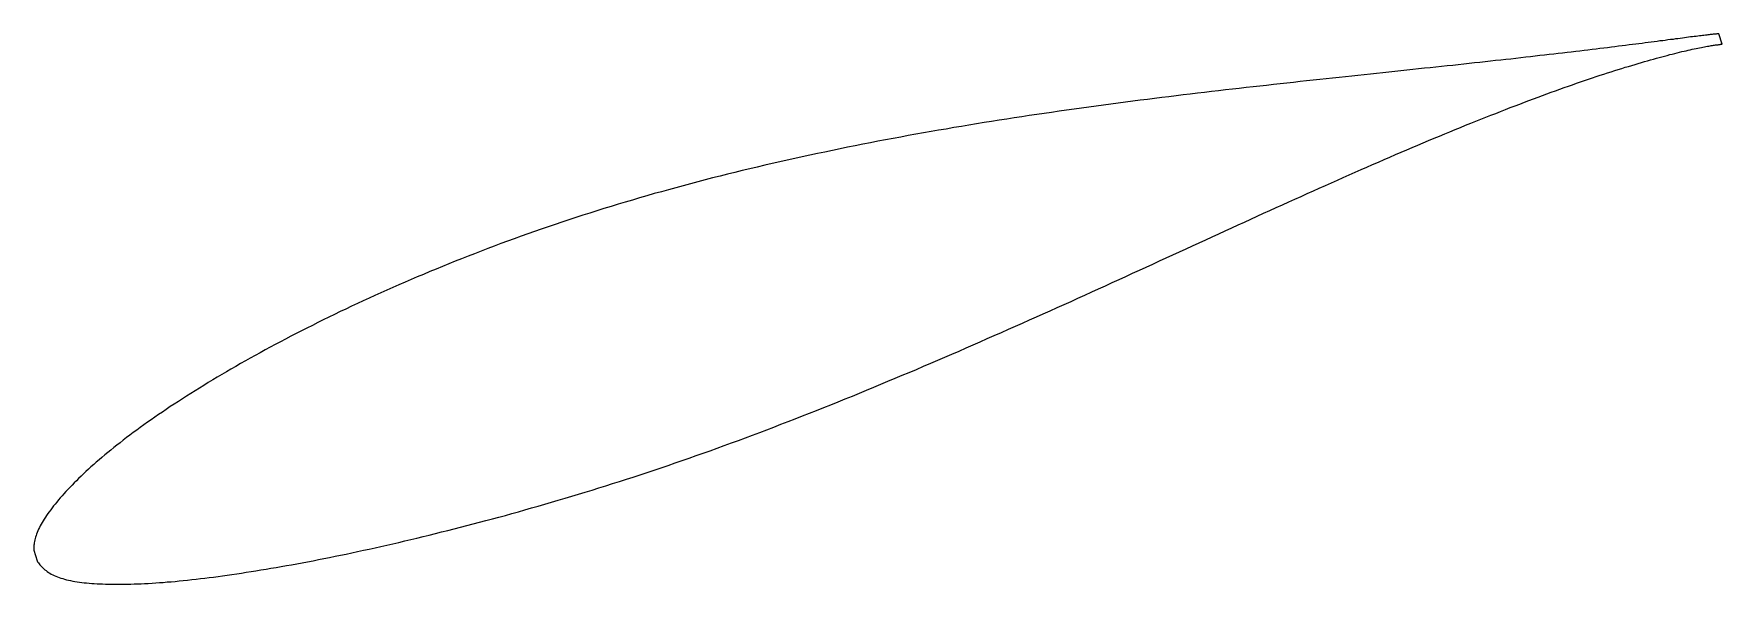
# Model space of a CAD drawing. Header units: metres. Extents: x -45 to 91, y -16 to 28.
import ezdxf

# ---------------------------------------------------------------- set-up
doc = ezdxf.new("R2010")
doc.units = ezdxf.units.M

msp = doc.modelspace()

# ---------------------------------------------------------------- linework, layer by layer
msp.add_lwpolyline([(90.63, 28.41), (90.63, 28.41), (90.62, 28.41), (90.61, 28.41), (90.59, 28.41), (90.57, 28.41), (90.53, 28.4), (90.5, 28.4), (90.46, 28.4), (90.41, 28.39), (90.36, 28.39), (90.3, 28.38), (90.24, 28.38), (90.17, 28.37), (90.1, 28.36), (90.02, 28.35), (89.93, 28.34), (89.84, 28.33), (89.75, 28.32), (89.65, 28.31), (89.54, 28.3), (89.43, 28.28), (89.31, 28.27), (89.19, 28.25), (89.07, 28.24), (88.93, 28.22), (88.8, 28.2), (88.65, 28.19), (88.51, 28.17), (88.35, 28.15), (88.19, 28.13), (88.03, 28.1), (87.86, 28.08), (87.69, 28.06), (87.51, 28.04), (87.32, 28.01), (87.13, 27.99), (86.94, 27.96), (86.74, 27.94), (86.53, 27.91), (86.32, 27.88), (86.11, 27.85), (85.89, 27.83), (85.66, 27.8), (85.43, 27.77), (85.19, 27.74), (84.95, 27.7), (84.71, 27.67), (84.46, 27.64), (84.2, 27.61), (83.94, 27.57), (83.67, 27.54), (83.4, 27.51), (83.13, 27.47), (82.85, 27.44), (82.56, 27.4), (82.27, 27.37), (81.98, 27.33), (81.68, 27.29), (81.37, 27.25), (81.06, 27.22), (80.75, 27.18), (80.43, 27.14), (80.1, 27.1), (79.78, 27.06), (79.44, 27.02), (79.11, 26.98), (78.76, 26.94), (78.42, 26.9), (78.06, 26.86), (77.71, 26.82), (77.35, 26.78), (76.98, 26.73), (76.61, 26.69), (76.24, 26.65), (75.86, 26.6), (75.48, 26.56), (75.09, 26.52), (74.7, 26.47), (74.3, 26.43), (73.9, 26.38), (73.5, 26.34), (73.09, 26.29), (72.67, 26.25), (72.26, 26.2), (71.84, 26.16), (71.41, 26.11), (70.98, 26.06), (70.55, 26.02), (70.11, 25.97), (69.67, 25.92), (69.23, 25.87), (68.78, 25.82), (68.32, 25.78), (67.87, 25.73), (67.41, 25.68), (66.94, 25.63), (66.48, 25.58), (66, 25.53), (65.53, 25.48), (65.05, 25.43), (64.57, 25.37), (64.08, 25.32), (63.59, 25.27), (63.1, 25.22), (62.61, 25.17), (62.11, 25.11), (61.6, 25.06), (61.1, 25.01), (60.59, 24.95), (60.08, 24.9), (59.56, 24.84), (59.05, 24.79), (58.52, 24.73), (58, 24.67), (57.47, 24.62), (56.94, 24.56), (56.41, 24.5), (55.88, 24.44), (55.34, 24.38), (54.8, 24.32), (54.25, 24.26), (53.71, 24.2), (53.16, 24.14), (52.61, 24.08), (52.05, 24.02), (51.5, 23.95), (50.94, 23.89), (50.38, 23.82), (49.82, 23.76), (49.25, 23.69), (48.68, 23.62), (48.11, 23.56), (47.54, 23.49), (46.97, 23.42), (46.39, 23.35), (45.82, 23.28), (45.24, 23.2), (44.66, 23.13), (44.07, 23.06), (43.49, 22.98), (42.9, 22.91), (42.31, 22.83), (41.73, 22.75), (41.14, 22.67), (40.54, 22.59), (39.95, 22.51), (39.35, 22.43), (38.76, 22.35), (38.16, 22.26), (37.56, 22.18), (36.96, 22.09), (36.36, 22), (35.76, 21.92), (35.16, 21.83), (34.56, 21.73), (33.95, 21.64), (33.35, 21.55), (32.74, 21.45), (32.13, 21.36), (31.53, 21.26), (30.92, 21.16), (30.31, 21.06), (29.7, 20.96), (29.09, 20.86), (28.48, 20.75), (27.87, 20.65), (27.26, 20.54), (26.65, 20.43), (26.04, 20.33), (25.43, 20.22), (24.82, 20.1), (24.21, 19.99), (23.6, 19.88), (22.99, 19.76), (22.38, 19.64), (21.77, 19.52), (21.16, 19.4), (20.55, 19.28), (19.94, 19.16), (19.33, 19.03), (18.72, 18.9), (18.12, 18.78), (17.51, 18.65), (16.9, 18.51), (16.3, 18.38), (15.69, 18.25), (15.09, 18.11), (14.48, 17.97), (13.88, 17.83), (13.28, 17.69), (12.68, 17.55), (12.08, 17.41), (11.48, 17.26), (10.88, 17.11), (10.29, 16.96), (9.69, 16.81), (9.1, 16.66), (8.51, 16.51), (7.91, 16.35), (7.32, 16.19), (6.74, 16.03), (6.15, 15.87), (5.57, 15.71), (4.98, 15.55), (4.4, 15.38), (3.82, 15.21), (3.24, 15.04), (2.67, 14.87), (2.09, 14.7), (1.52, 14.53), (0.95, 14.35), (0.38, 14.17), (-0.18, 13.99), (-0.75, 13.81), (-1.31, 13.63), (-1.87, 13.45), (-2.43, 13.26), (-2.98, 13.07), (-3.54, 12.89), (-4.09, 12.7), (-4.63, 12.5), (-5.18, 12.31), (-5.72, 12.12), (-6.26, 11.92), (-6.8, 11.73), (-7.34, 11.53), (-7.87, 11.33), (-8.4, 11.13), (-8.93, 10.93), (-9.46, 10.72), (-9.98, 10.52), (-10.5, 10.31), (-11.01, 10.11), (-11.53, 9.9), (-12.04, 9.69), (-12.55, 9.48), (-13.05, 9.28), (-13.56, 9.06), (-14.06, 8.85), (-14.55, 8.64), (-15.05, 8.43), (-15.54, 8.22), (-16.02, 8), (-16.51, 7.79), (-16.99, 7.57), (-17.47, 7.36), (-17.94, 7.14), (-18.41, 6.93), (-18.88, 6.71), (-19.35, 6.49), (-19.81, 6.27), (-20.27, 6.06), (-20.72, 5.84), (-21.17, 5.62), (-21.62, 5.4), (-22.06, 5.18), (-22.5, 4.96), (-22.94, 4.74), (-23.37, 4.52), (-23.8, 4.3), (-24.23, 4.08), (-24.65, 3.86), (-25.07, 3.64), (-25.49, 3.42), (-25.9, 3.2), (-26.3, 2.98), (-26.71, 2.76), (-27.11, 2.54), (-27.5, 2.32), (-27.89, 2.1), (-28.28, 1.88), (-28.67, 1.66), (-29.05, 1.44), (-29.42, 1.22), (-29.79, 1), (-30.16, 0.78), (-30.52, 0.57), (-30.88, 0.35), (-31.24, 0.13), (-31.59, -0.08), (-31.94, -0.3), (-32.28, -0.52), (-32.62, -0.73), (-32.95, -0.95), (-33.28, -1.16), (-33.61, -1.37), (-33.93, -1.58), (-34.25, -1.8), (-34.56, -2.01), (-34.87, -2.22), (-35.17, -2.43), (-35.47, -2.64), (-35.77, -2.84), (-36.06, -3.05), (-36.35, -3.26), (-36.63, -3.46), (-36.91, -3.67), (-37.18, -3.87), (-37.45, -4.07), (-37.71, -4.28), (-37.97, -4.48), (-38.22, -4.68), (-38.47, -4.87), (-38.72, -5.07), (-38.96, -5.27), (-39.2, -5.46), (-39.43, -5.66), (-39.65, -5.85), (-39.88, -6.04), (-40.09, -6.24), (-40.31, -6.43), (-40.51, -6.61), (-40.72, -6.8), (-40.91, -6.99), (-41.11, -7.17), (-41.3, -7.35), (-41.48, -7.54), (-41.66, -7.71), (-41.83, -7.89), (-42, -8.07), (-42.17, -8.24), (-42.33, -8.41), (-42.48, -8.59), (-42.63, -8.75), (-42.78, -8.92), (-42.92, -9.08), (-43.06, -9.25), (-43.19, -9.41), (-43.31, -9.56), (-43.44, -9.72), (-43.55, -9.87), (-43.67, -10.03), (-43.77, -10.18), (-43.88, -10.32), (-43.97, -10.47), (-44.07, -10.62), (-44.15, -10.76), (-44.24, -10.9), (-44.31, -11.04), (-44.39, -11.17), (-44.46, -11.31), (-44.52, -11.44), (-44.58, -11.57), (-44.63, -11.7), (-44.68, -11.83), (-44.72, -11.95), (-44.76, -12.07), (-44.79, -12.19), (-44.82, -12.3), (-44.85, -12.42), (-44.87, -12.52), (-44.88, -12.63), (-44.9, -12.73), (-44.9, -12.82), (-44.91, -12.9), (-44.91, -12.98), (-44.91, -13.04), (-44.91, -13.09), (-44.91, -13.13), (-44.64, -13.99), (-44.64, -14), (-44.62, -14.02), (-44.6, -14.05), (-44.57, -14.09), (-44.52, -14.15), (-44.47, -14.22), (-44.41, -14.3), (-44.34, -14.37), (-44.27, -14.45), (-44.19, -14.53), (-44.11, -14.61), (-44.02, -14.69), (-43.92, -14.76), (-43.83, -14.84), (-43.72, -14.91), (-43.61, -14.97), (-43.5, -15.04), (-43.38, -15.1), (-43.26, -15.16), (-43.13, -15.22), (-43, -15.27), (-42.87, -15.32), (-42.72, -15.37), (-42.58, -15.41), (-42.43, -15.46), (-42.27, -15.5), (-42.11, -15.54), (-41.95, -15.57), (-41.78, -15.61), (-41.6, -15.64), (-41.42, -15.66), (-41.24, -15.69), (-41.05, -15.71), (-40.86, -15.74), (-40.66, -15.76), (-40.46, -15.77), (-40.25, -15.79), (-40.04, -15.8), (-39.82, -15.82), (-39.6, -15.83), (-39.37, -15.84), (-39.14, -15.85), (-38.9, -15.85), (-38.66, -15.86), (-38.41, -15.86), (-38.16, -15.86), (-37.91, -15.86), (-37.65, -15.86), (-37.38, -15.85), (-37.11, -15.85), (-36.84, -15.84), (-36.56, -15.83), (-36.28, -15.82), (-35.99, -15.81), (-35.7, -15.79), (-35.4, -15.77), (-35.1, -15.75), (-34.8, -15.73), (-34.49, -15.71), (-34.17, -15.68), (-33.86, -15.66), (-33.53, -15.63), (-33.21, -15.6), (-32.88, -15.56), (-32.54, -15.53), (-32.2, -15.49), (-31.86, -15.45), (-31.51, -15.41), (-31.16, -15.37), (-30.81, -15.33), (-30.45, -15.28), (-30.08, -15.23), (-29.72, -15.18), (-29.35, -15.13), (-28.97, -15.08), (-28.59, -15.02), (-28.21, -14.96), (-27.82, -14.9), (-27.43, -14.84), (-27.04, -14.78), (-26.64, -14.71), (-26.23, -14.65), (-25.83, -14.58), (-25.42, -14.51), (-25.01, -14.44), (-24.59, -14.36), (-24.17, -14.29), (-23.75, -14.21), (-23.32, -14.13), (-22.89, -14.05), (-22.45, -13.97), (-22.02, -13.88), (-21.58, -13.79), (-21.13, -13.7), (-20.68, -13.61), (-20.23, -13.52), (-19.78, -13.43), (-19.32, -13.33), (-18.86, -13.23), (-18.4, -13.13), (-17.93, -13.03), (-17.46, -12.93), (-16.99, -12.82), (-16.51, -12.72), (-16.04, -12.61), (-15.56, -12.5), (-15.07, -12.38), (-14.59, -12.27), (-14.1, -12.15), (-13.6, -12.03), (-13.11, -11.91), (-12.61, -11.79), (-12.11, -11.66), (-11.61, -11.54), (-11.1, -11.41), (-10.6, -11.28), (-10.09, -11.15), (-9.58, -11.01), (-9.06, -10.88), (-8.54, -10.74), (-8.02, -10.6), (-7.5, -10.46), (-6.98, -10.32), (-6.45, -10.17), (-5.93, -10.03), (-5.4, -9.88), (-4.87, -9.73), (-4.33, -9.58), (-3.8, -9.42), (-3.26, -9.27), (-2.72, -9.11), (-2.18, -8.95), (-1.64, -8.78), (-1.09, -8.62), (-0.55, -8.45), (0, -8.29), (0.55, -8.12), (1.1, -7.94), (1.65, -7.77), (2.2, -7.59), (2.76, -7.42), (3.31, -7.24), (3.87, -7.05), (4.43, -6.87), (4.99, -6.68), (5.55, -6.49), (6.11, -6.3), (6.67, -6.11), (7.23, -5.92), (7.8, -5.72), (8.36, -5.52), (8.93, -5.32), (9.49, -5.12), (10.06, -4.92), (10.63, -4.71), (11.2, -4.5), (11.77, -4.29), (12.34, -4.08), (12.91, -3.87), (13.48, -3.66), (14.05, -3.44), (14.62, -3.22), (15.19, -3), (15.77, -2.78), (16.34, -2.56), (16.91, -2.33), (17.48, -2.11), (18.06, -1.88), (18.63, -1.65), (19.21, -1.42), (19.78, -1.19), (20.35, -0.96), (20.93, -0.73), (21.5, -0.49), (22.07, -0.26), (22.65, -0.02), (23.22, 0.22), (23.79, 0.46), (24.37, 0.7), (24.94, 0.94), (25.51, 1.18), (26.09, 1.42), (26.66, 1.67), (27.23, 1.91), (27.8, 2.16), (28.37, 2.4), (28.94, 2.65), (29.51, 2.89), (30.08, 3.14), (30.65, 3.39), (31.22, 3.64), (31.78, 3.89), (32.35, 4.14), (32.92, 4.39), (33.48, 4.64), (34.04, 4.89), (34.61, 5.14), (35.17, 5.39), (35.73, 5.64), (36.29, 5.89), (36.85, 6.14), (37.41, 6.39), (37.97, 6.64), (38.52, 6.89), (39.08, 7.15), (39.63, 7.4), (40.19, 7.65), (40.74, 7.9), (41.29, 8.15), (41.84, 8.4), (42.38, 8.65), (42.93, 8.9), (43.47, 9.15), (44.02, 9.39), (44.56, 9.64), (45.1, 9.89), (45.64, 10.14), (46.17, 10.38), (46.71, 10.63), (47.24, 10.87), (47.77, 11.12), (48.3, 11.36), (48.83, 11.6), (49.36, 11.84), (49.88, 12.08), (50.41, 12.32), (50.93, 12.56), (51.45, 12.8), (51.96, 13.04), (52.48, 13.27), (52.99, 13.51), (53.5, 13.74), (54.01, 13.97), (54.52, 14.2), (55.02, 14.43), (55.53, 14.66), (56.03, 14.88), (56.53, 15.11), (57.02, 15.33), (57.51, 15.55), (58.01, 15.77), (58.49, 15.99), (58.98, 16.21), (59.46, 16.43), (59.95, 16.64), (60.42, 16.85), (60.9, 17.06), (61.37, 17.27), (61.85, 17.48), (62.31, 17.69), (62.78, 17.89), (63.24, 18.09), (63.7, 18.29), (64.16, 18.49), (64.62, 18.69), (65.07, 18.88), (65.52, 19.07), (65.96, 19.26), (66.41, 19.45), (66.85, 19.64), (67.28, 19.82), (67.72, 20), (68.15, 20.18), (68.58, 20.36), (69, 20.53), (69.42, 20.71), (69.84, 20.88), (70.26, 21.05), (70.67, 21.21), (71.08, 21.38), (71.48, 21.54), (71.89, 21.7), (72.29, 21.86), (72.68, 22.01), (73.07, 22.17), (73.46, 22.32), (73.85, 22.47), (74.23, 22.62), (74.61, 22.76), (74.98, 22.9), (75.35, 23.04), (75.72, 23.18), (76.08, 23.31), (76.44, 23.45), (76.8, 23.58), (77.15, 23.71), (77.5, 23.83), (77.84, 23.96), (78.18, 24.08), (78.52, 24.2), (78.85, 24.31), (79.18, 24.43), (79.51, 24.54), (79.83, 24.65), (80.14, 24.76), (80.46, 24.86), (80.77, 24.97), (81.07, 25.07), (81.37, 25.16), (81.67, 25.26), (81.96, 25.35), (82.25, 25.45), (82.53, 25.54), (82.81, 25.62), (83.09, 25.71), (83.36, 25.79), (83.62, 25.87), (83.89, 25.95), (84.14, 26.03), (84.4, 26.1), (84.65, 26.17), (84.89, 26.24), (85.13, 26.31), (85.37, 26.37), (85.6, 26.44), (85.82, 26.5), (86.04, 26.56), (86.26, 26.62), (86.47, 26.67), (86.68, 26.73), (86.88, 26.78), (87.08, 26.83), (87.28, 26.88), (87.46, 26.92), (87.65, 26.97), (87.83, 27.01), (88, 27.05), (88.17, 27.09), (88.33, 27.12), (88.49, 27.16), (88.65, 27.19), (88.8, 27.22), (88.94, 27.26), (89.08, 27.28), (89.22, 27.31), (89.35, 27.34), (89.47, 27.36), (89.59, 27.38), (89.7, 27.4), (89.81, 27.42), (89.92, 27.44), (90.02, 27.46), (90.11, 27.47), (90.2, 27.48), (90.28, 27.5), (90.36, 27.51), (90.43, 27.52), (90.5, 27.53), (90.56, 27.53), (90.62, 27.54), (90.67, 27.55), (90.72, 27.55), (90.76, 27.56), (90.8, 27.56), (90.83, 27.56), (90.85, 27.56), (90.87, 27.56), (90.89, 27.56), (90.89, 27.56), (90.9, 27.56)], close=True)

doc.saveas('drawing.dxf')
